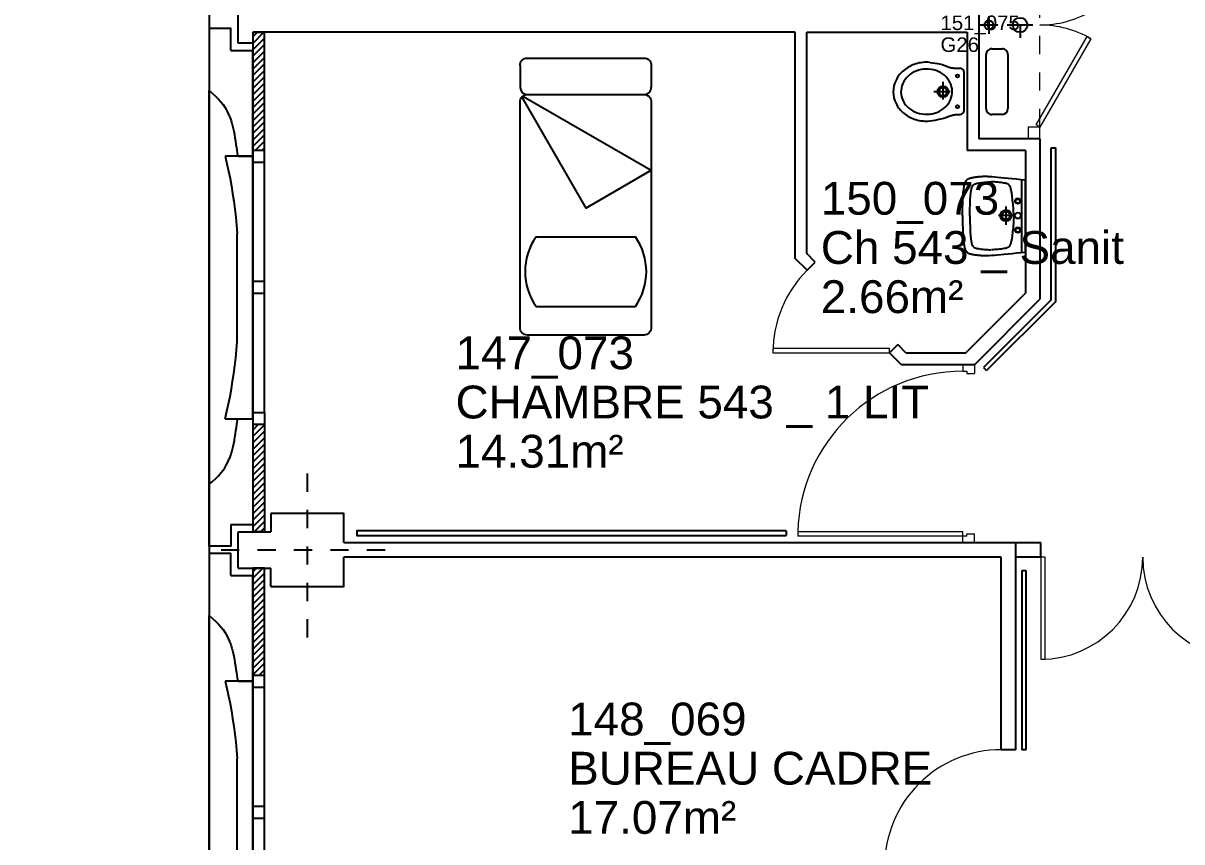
# Model space of a CAD drawing. Header units: metres. Extents: x -5 to 211, y -2 to 116.
# Drawn here: x 143.8 to 151.75, y 68.94 to 74.56 of the extents above; entities that cross this region are included whole.
import ezdxf

# ---------------------------------------------------------------- set-up
doc = ezdxf.new("R2010")
doc.units = ezdxf.units.M
doc.header["$MEASUREMENT"] = 0
doc.linetypes.add('CACHÉ', pattern=[0.25, 0.125, -0.125])
doc.linetypes.add('CONTINU', pattern=[0])
doc.layers.get('0').update_dxf_attribs({"linetype": 'CONTINUOUS'})
for name, color, linetype in [('001 axes', 1, 'CONTINUOUS'), ('004 isolation', 7, 'CONTINUOUS'), ('006 sanitaire', 5, 'CONTINUOUS'), ('009 main courante', 171, 'CONTINUOUS'), ('400 Lits', 150, 'CONTINUOUS'), ('A_CHASS', 4, 'CONTINUOUS'), ('A_Etiqu_Gaine', 8, 'CONTINUOUS'), ('A_Etiqu_Gaine_code', 8, 'CONTINUOUS'), ('A_Etiqu_Local', 8, 'CONTINUOUS'), ('A_MURS_ALÈG', 7, 'CONTINU'), ('A_MURS_CLOI', 7, 'CONTINUOUS'), ('A_MURS_STRU', 7, 'CONTINU'), ('CONTOUR', 54, 'CONTINUOUS')]:
    doc.layers.add(name, color=color, linetype=linetype)
doc.layers.add('A_PORT', color=8, linetype='CONTINUOUS', lineweight=0)
doc.styles.add('Attribut', font='arial.ttf')

# ---------------------------------------------------------------- blocks, each defined once
blk = doc.blocks.new('A_Etiqu_Local')
at = {"style": 'Attribut', "flags": 1}
for tag, p in [('CODE_HOPITAL', (-0.4463, 1.9645)), ('CODE_SITE', (-0.4463, 1.7395)), ('CODE_BATIMENT', (-0.4463, 1.5145)), ('CODE_SECTEUR', (-0.4463, 1.2895)), ('CODE_ETAGE', (-0.4463, 1.0645)), ('NOM_NORMALISE', (-0.4463, -0.843)), ('SECTEUR_ACTIVITE', (-0.4463, -1.068)), ('SOUS_SECTEUR_ACTIVITE', (-0.4463, -1.293)), ('VOLUME', (-0.4463, -1.518)), ('SERVICE', (-0.4463, -1.743)), ('CODE_UG', (-0.4463, -1.968)), ('CODE_UA', (-0.4463, -2.193)), ('CODE_POLE', (-0.4463, -2.418)), ('OCCUPANT_EXTERNE', (-0.4463, -2.643)), ('DISPONIBILITE', (-0.4463, -2.868)), ('ACCES_HANDICAPES', (-0.4463, -3.093)), ('NATURE_SOL', (-0.4463, -3.318)), ('RISQUE_LABORATOIRE', (-0.4463, -3.543)), ('AMIANTE', (-0.4463, -3.768))]:
    blk.add_attdef(tag, p, '', height=0.15, dxfattribs=at)
at = {"layer": 'A_Etiqu_Local', "style": 'Attribut'}
for tag, p in [('CODE_PIECE', (-0.4437, 0.5281)), ('NOM_USAGE', (-0.4437, 0.1906)), ('SURFACE', (-0.4437, -0.1469))]:
    blk.add_attdef(tag, p, '', height=0.225, dxfattribs=at)
blk = doc.blocks.new('A_Etiqu_Gaine')
at = {"style": 'Attribut', "flags": 1}
for tag, p in [('CODE_HOPITAL', (-0.4323, 0.8651)), ('CODE_SITE', (-0.4323, 0.7151)), ('CODE_BATIMENT', (-0.4323, 0.5651)), ('CODE_SECTEUR', (-0.4323, 0.4151)), ('CODE_ETAGE', (-0.4323, 0.2651)), ('NOM_NORMALISE', (-0.4323, -0.3349)), ('SECTEUR_ACTIVITE', (-0.4323, -0.4849)), ('SOUS_SECTEUR_ACTIVITE', (-0.4323, -0.6349)), ('SURFACE', (-0.4323, -0.7849)), ('CODE_UG', (-0.4323, -0.9349)), ('CODE_POLE', (-0.4323, -1.0849)), ('AMIANTE', (-0.4323, -1.2349))]:
    blk.add_attdef(tag, p, '', height=0.1, dxfattribs=at)
at = {"layer": 'A_Etiqu_Gaine', "style": 'Attribut'}
blk.add_attdef('NOM_USAGE', (-0.4323, -0.1849), '', height=0.1, dxfattribs=at)
at = {"layer": 'A_Etiqu_Gaine_code', "style": 'Attribut'}
blk.add_attdef('CODE_PIECE', (-0.4323, -0.0349), '', height=0.1, dxfattribs=at)

msp = doc.modelspace()

# ---------------------------------------------------------------- linework, layer by layer
at = {"layer": '001 axes', "color": 8, "linetype": 'CACHÉ'}
for p, q in [((145.7502, 70.3461), (145.7502, 71.5462)), ((145.1578, 70.9461), (146.3426, 70.9461))]:
    msp.add_line(p, q, dxfattribs=at)
at = {"layer": '004 isolation', "color": 8, "linetype": 'Continuous'}
for p, q in [((145.3753, 74.4965), (145.3752, 73.6065)), ((145.4069, 74.4965), (145.3753, 74.4648)), ((145.3753, 74.4206), (145.4511, 74.4965)), ((145.3753, 74.4965), (145.4553, 74.4965)), ((145.4552, 73.6065), (145.4552, 74.4965)), ((145.4553, 74.4564), (145.3753, 74.3764)), ((145.3753, 74.3322), (145.4553, 74.4122)), ((145.4553, 74.368), (145.3753, 74.288)), ((145.3753, 74.2439), (145.4553, 74.3239)), ((145.4553, 74.2797), (145.3753, 74.1997)), ((145.3753, 74.1555), (145.4553, 74.2355)), ((145.4553, 74.1912), (145.3753, 74.1112)), ((145.3753, 74.0671), (145.4553, 74.1471)), ((145.4553, 74.1029), (145.3753, 74.0229)), ((145.3753, 73.9787), (145.4553, 74.0587)), ((145.4553, 74.0145), (145.3753, 73.9345)), ((145.3753, 73.8903), (145.4553, 73.9703)), ((145.4553, 73.9261), (145.3753, 73.8461)), ((145.3753, 73.8019), (145.4553, 73.8819)), ((145.4553, 73.8377), (145.3753, 73.7577)), ((145.3753, 73.7135), (145.4553, 73.7935)), ((145.4553, 73.6865), (145.3753, 73.6865)), ((145.4553, 73.7493), (145.3925, 73.6865)), ((145.4366, 73.6865), (145.4553, 73.7051)), ((145.3752, 73.6065), (145.4552, 73.6065)), ((145.4552, 71.8865), (145.3752, 71.8865)), ((145.3752, 71.8865), (145.3752, 71.0713)), ((145.4552, 71.8865), (145.4552, 71.0713)), ((145.4128, 71.8065), (145.3752, 71.7689)), ((145.4552, 71.8065), (145.3752, 71.8065)), ((145.3752, 71.7247), (145.4552, 71.8047)), ((145.4552, 71.7605), (145.3752, 71.6805)), ((145.3752, 71.6363), (145.4552, 71.7163)), ((145.4552, 71.6721), (145.3752, 71.5921)), ((145.3752, 71.5479), (145.4552, 71.6279)), ((145.4552, 71.5837), (145.3752, 71.5037)), ((145.3752, 71.4595), (145.4552, 71.5395)), ((145.4552, 71.4953), (145.3752, 71.4153)), ((145.3752, 71.3711), (145.4552, 71.4511)), ((145.4552, 71.407), (145.3752, 71.327)), ((145.3752, 71.2828), (145.4552, 71.3628)), ((145.4552, 71.3186), (145.3752, 71.2386)), ((145.3752, 71.1944), (145.4552, 71.2744)), ((145.4552, 71.2302), (145.3752, 71.1502)), ((145.3752, 71.106), (145.4552, 71.186)), ((145.4552, 71.1418), (145.3848, 71.0713)), ((145.4552, 71.0713), (145.3752, 71.0713)), ((145.429, 71.0713), (145.4552, 71.0976)), ((145.4552, 70.8216), (145.3752, 70.8216)), ((145.3752, 70.8216), (145.3752, 70.0065)), ((145.4002, 70.8216), (145.3752, 70.7966)), ((145.3752, 70.7524), (145.4444, 70.8216)), ((145.4552, 70.0065), (145.4552, 70.8216)), ((145.4552, 70.7883), (145.3752, 70.7083)), ((145.3752, 70.6641), (145.4552, 70.7441)), ((145.4552, 70.6999), (145.3752, 70.6199)), ((145.3752, 70.5757), (145.4552, 70.6557)), ((145.4552, 70.6115), (145.3752, 70.5315)), ((145.3752, 70.4873), (145.4552, 70.5673)), ((145.4552, 70.5231), (145.3752, 70.4431)), ((145.3752, 70.3989), (145.4552, 70.4789)), ((145.4552, 70.4347), (145.3752, 70.3547)), ((145.3752, 70.3105), (145.4552, 70.3905)), ((145.4552, 70.3463), (145.3752, 70.2663)), ((145.3752, 70.2221), (145.4552, 70.3021)), ((145.4552, 70.2579), (145.3752, 70.1779)), ((145.3752, 70.1337), (145.4552, 70.2137)), ((145.4552, 70.1695), (145.3752, 70.0895)), ((145.4164, 70.0865), (145.4552, 70.1253)), ((145.4552, 70.0865), (145.3752, 70.0865)), ((145.3752, 70.0065), (145.4552, 70.0065))]:
    msp.add_line(p, q, dxfattribs=at)
at = {"layer": '006 sanitaire', "color": 8, "linetype": 'Continuous'}
for p, q in [((150.4253, 74.608), (150.4253, 74.485)), ((150.4868, 74.5465), (150.3638, 74.5465)), ((150.7269, 74.5465), (150.5512, 74.5465)), ((150.639, 74.5465), (150.639, 74.4587)), ((150.4057, 73.9731), (150.4057, 74.3431)), ((150.4457, 74.3831), (150.5157, 74.3831)), ((150.5557, 74.3431), (150.5557, 73.9731)), ((150.0196, 74.2894), (150.039, 74.2877)), ((150.039, 74.2877), (150.0562, 74.2856)), ((150.0562, 74.2856), (150.0713, 74.2831)), ((150.0713, 74.2831), (150.0847, 74.2805)), ((150.0847, 74.2805), (150.0963, 74.2776)), ((150.0963, 74.2776), (150.1064, 74.2747)), ((150.1064, 74.2747), (150.1152, 74.2718)), ((150.1152, 74.2718), (150.1228, 74.269)), ((150.1228, 74.269), (150.1294, 74.2663)), ((150.1294, 74.2663), (150.1352, 74.2639)), ((150.1352, 74.2639), (150.1378, 74.2628)), ((150.1378, 74.2628), (150.1402, 74.2618)), ((150.1402, 74.2618), (150.1426, 74.2608)), ((150.1426, 74.2608), (150.1448, 74.2599)), ((150.1448, 74.2599), (150.1469, 74.2591)), ((150.1469, 74.2591), (150.149, 74.2583)), ((150.149, 74.2583), (150.1511, 74.2576)), ((150.1511, 74.2576), (150.1531, 74.257)), ((150.1531, 74.257), (150.1552, 74.2564)), ((150.1552, 74.2564), (150.1572, 74.2558)), ((150.1572, 74.2558), (150.1594, 74.2553)), ((150.1594, 74.2553), (150.1616, 74.2548)), ((150.1616, 74.2548), (150.1638, 74.2543)), ((150.1638, 74.2543), (150.166, 74.2539)), ((150.166, 74.2539), (150.1683, 74.2535)), ((150.1683, 74.2535), (150.1706, 74.2531)), ((150.1706, 74.2531), (150.1729, 74.2528)), ((150.1729, 74.2528), (150.1751, 74.2525)), ((150.1751, 74.2525), (150.1774, 74.2522)), ((150.1774, 74.2522), (150.1797, 74.2519)), ((150.1797, 74.2519), (150.1841, 74.2515)), ((150.1841, 74.2515), (150.1884, 74.2511)), ((150.1884, 74.2511), (150.1927, 74.2509)), ((150.1927, 74.2509), (150.197, 74.2507)), ((150.197, 74.2507), (150.2012, 74.2505)), ((150.2012, 74.2505), (150.2055, 74.2504)), ((150.2055, 74.2504), (150.2099, 74.2504)), ((150.2099, 74.2504), (150.2144, 74.2503)), ((150.2144, 74.2503), (150.219, 74.2503)), ((150.219, 74.2503), (150.2237, 74.2503)), ((150.2237, 74.2503), (150.2269, 74.2502)), ((150.2557, 73.963), (150.2557, 74.2202)), ((150.1588, 74.0892), (150.0465, 74.0892)), ((150.1099, 74.1575), (150.1099, 74.0355)), ((150.1448, 73.9186), (150.1469, 73.9194)), ((150.1469, 73.9194), (150.149, 73.9202)), ((150.149, 73.9202), (150.1511, 73.9209)), ((150.1511, 73.9209), (150.1531, 73.9217)), ((150.1531, 73.9217), (150.1552, 73.9224)), ((150.1552, 73.9224), (150.1572, 73.9232)), ((150.1572, 73.9232), (150.1594, 73.9239)), ((150.1594, 73.9239), (150.1616, 73.9246)), ((150.1616, 73.9246), (150.1638, 73.9253)), ((150.1638, 73.9253), (150.166, 73.926)), ((150.166, 73.926), (150.1683, 73.9267)), ((150.1683, 73.9267), (150.1706, 73.9274)), ((150.1706, 73.9274), (150.1729, 73.928)), ((150.1729, 73.928), (150.1751, 73.9286)), ((150.1751, 73.9286), (150.1774, 73.9292)), ((150.1774, 73.9292), (150.1797, 73.9297)), ((150.1797, 73.9297), (150.1841, 73.9306)), ((150.1841, 73.9306), (150.1884, 73.9313)), ((150.1884, 73.9313), (150.1927, 73.9318)), ((150.1927, 73.9318), (150.197, 73.9322)), ((150.197, 73.9322), (150.2012, 73.9325)), ((150.2012, 73.9325), (150.2055, 73.9327)), ((150.2055, 73.9327), (150.2099, 73.9328)), ((150.2099, 73.9328), (150.2144, 73.9329)), ((150.2144, 73.9329), (150.219, 73.9329)), ((150.219, 73.9329), (150.2237, 73.9329)), ((150.2237, 73.9329), (150.2269, 73.933)), ((150.5157, 73.9331), (150.4457, 73.9331)), ((150.0196, 73.889), (150.039, 73.8919)), ((150.039, 73.8919), (150.0562, 73.8948)), ((150.0562, 73.8948), (150.0713, 73.8977)), ((150.0713, 73.8977), (150.0847, 73.9005)), ((150.0847, 73.9005), (150.0963, 73.9032)), ((150.0963, 73.9032), (150.1064, 73.9059)), ((150.1064, 73.9059), (150.1152, 73.9084)), ((150.1152, 73.9084), (150.1228, 73.9108)), ((150.1228, 73.9108), (150.1294, 73.913)), ((150.1294, 73.913), (150.1352, 73.915)), ((150.1352, 73.915), (150.1378, 73.916)), ((150.1378, 73.916), (150.1402, 73.9169)), ((150.1402, 73.9169), (150.1426, 73.9178)), ((150.1426, 73.9178), (150.1448, 73.9186)), ((150.2553, 73.4404), (150.2588, 73.4554)), ((150.2588, 73.4554), (150.2626, 73.467)), ((150.2626, 73.467), (150.2668, 73.4757)), ((150.2668, 73.4757), (150.2714, 73.4823)), ((150.2714, 73.4823), (150.2737, 73.485)), ((150.2737, 73.485), (150.2762, 73.4875)), ((150.2762, 73.4875), (150.2789, 73.4896)), ((150.2789, 73.4896), (150.2817, 73.4915)), ((150.2817, 73.4915), (150.2848, 73.4932)), ((150.2848, 73.4932), (150.2882, 73.4947)), ((150.2882, 73.4947), (150.2919, 73.496)), ((150.2919, 73.496), (150.2959, 73.4972)), ((150.2959, 73.4972), (150.3003, 73.4984)), ((150.3003, 73.4984), (150.3052, 73.4994)), ((150.3052, 73.4994), (150.3105, 73.5005)), ((150.3105, 73.5005), (150.3162, 73.5015)), ((150.3118, 73.441), (150.3152, 73.4464)), ((150.3152, 73.4464), (150.3169, 73.4486)), ((150.3162, 73.5015), (150.3223, 73.5024)), ((150.3169, 73.4486), (150.3186, 73.4505)), ((150.3186, 73.4505), (150.3205, 73.4522)), ((150.3205, 73.4522), (150.3225, 73.4537)), ((150.3223, 73.5024), (150.3285, 73.5033)), ((150.3225, 73.4537), (150.3246, 73.4549)), ((150.3246, 73.4549), (150.3269, 73.4561)), ((150.3269, 73.4561), (150.3293, 73.4571)), ((150.3285, 73.5033), (150.335, 73.5042)), ((150.3293, 73.4571), (150.332, 73.458)), ((150.332, 73.458), (150.335, 73.4588)), ((150.335, 73.5042), (150.3416, 73.505)), ((150.335, 73.4588), (150.3382, 73.4596)), ((150.3382, 73.4596), (150.3455, 73.4612)), ((150.3416, 73.505), (150.3481, 73.5058)), ((150.3455, 73.4612), (150.3539, 73.4627)), ((150.3481, 73.5058), (150.3546, 73.5065)), ((150.3539, 73.4627), (150.3632, 73.4642)), ((150.3546, 73.5065), (150.361, 73.5071)), ((150.361, 73.5071), (150.3672, 73.5076)), ((150.3632, 73.4642), (150.3732, 73.4657)), ((150.3672, 73.5076), (150.3731, 73.5081)), ((150.3731, 73.5081), (150.3788, 73.5085)), ((150.3732, 73.4657), (150.3838, 73.467)), ((150.3788, 73.5085), (150.3844, 73.5088)), ((150.3838, 73.467), (150.3949, 73.4681)), ((150.3844, 73.5088), (150.39, 73.509)), ((150.39, 73.509), (150.3957, 73.5091)), ((150.3949, 73.4681), (150.4063, 73.4691)), ((150.3957, 73.5091), (150.4015, 73.5091)), ((150.4015, 73.5091), (150.4076, 73.509)), ((150.4063, 73.4691), (150.4178, 73.47)), ((150.4076, 73.509), (150.4139, 73.5089)), ((150.4139, 73.5089), (150.4207, 73.5086)), ((150.4178, 73.47), (150.4293, 73.4706)), ((150.4207, 73.5086), (150.428, 73.5082)), ((150.428, 73.5082), (150.4444, 73.5072)), ((150.4293, 73.4706), (150.4407, 73.471)), ((150.452, 73.4706), (150.4406, 73.471)), ((150.4444, 73.5072), (150.463, 73.5057)), ((150.4635, 73.47), (150.452, 73.4706)), ((150.463, 73.5057), (150.4836, 73.5039)), ((150.475, 73.4691), (150.4635, 73.47)), ((150.4864, 73.4681), (150.475, 73.4691)), ((150.4836, 73.5039), (150.5063, 73.5018)), ((150.4975, 73.467), (150.4864, 73.4681)), ((150.5081, 73.4657), (150.4975, 73.467)), ((150.5063, 73.5018), (150.5307, 73.4994)), ((150.5181, 73.4642), (150.5081, 73.4657)), ((150.5274, 73.4627), (150.5181, 73.4642)), ((150.5358, 73.4612), (150.5274, 73.4627)), ((150.5307, 73.4994), (150.5569, 73.4968)), ((150.5431, 73.4596), (150.5358, 73.4612)), ((150.5463, 73.4588), (150.5431, 73.4596)), ((150.5493, 73.458), (150.5463, 73.4588)), ((150.552, 73.4571), (150.5493, 73.458)), ((150.5544, 73.4561), (150.552, 73.4571)), ((150.5567, 73.4549), (150.5544, 73.4561)), ((150.5588, 73.4537), (150.5567, 73.4549)), ((150.5569, 73.4968), (150.5845, 73.494)), ((150.5608, 73.4522), (150.5588, 73.4537)), ((150.5627, 73.4505), (150.5608, 73.4522)), ((150.5644, 73.4486), (150.5627, 73.4505)), ((150.5661, 73.4464), (150.5644, 73.4486)), ((150.5695, 73.441), (150.5661, 73.4464)), ((150.5845, 73.494), (150.6136, 73.4911)), ((150.6136, 73.4911), (150.6438, 73.4881)), ((150.6438, 73.4881), (150.6753, 73.485)), ((150.6504, 72.9897), (150.6504, 73.485)), ((150.6753, 72.9897), (150.6753, 73.485)), ((150.2456, 73.3303), (150.2473, 73.3668)), ((150.2473, 73.3668), (150.2496, 73.3968)), ((150.2496, 73.3968), (150.2522, 73.4211)), ((150.2522, 73.4211), (150.2553, 73.4404)), ((150.2969, 73.3485), (150.2987, 73.3741)), ((150.2987, 73.3741), (150.3007, 73.3948)), ((150.3007, 73.3948), (150.3031, 73.4113)), ((150.3031, 73.4113), (150.3058, 73.424)), ((150.3058, 73.424), (150.3087, 73.4337)), ((150.3087, 73.4337), (150.3118, 73.441)), ((150.5727, 73.4337), (150.5695, 73.441)), ((150.5758, 73.424), (150.5727, 73.4337)), ((150.5788, 73.4113), (150.5758, 73.424)), ((150.5818, 73.3948), (150.5788, 73.4113)), ((150.5847, 73.3741), (150.5818, 73.3948)), ((150.5876, 73.3485), (150.5847, 73.3741)), ((150.2435, 73.2354), (150.2443, 73.2868)), ((150.2443, 73.2868), (150.2456, 73.3303)), ((150.2948, 73.2801), (150.2956, 73.3174)), ((150.2956, 73.3174), (150.2969, 73.3485)), ((150.5417, 73.3025), (150.5417, 73.1761)), ((150.5905, 73.3174), (150.5876, 73.3485)), ((150.5934, 73.2801), (150.5905, 73.3174)), ((150.2435, 73.2393), (150.2443, 73.1879)), ((150.2944, 73.2362), (150.2948, 73.2801)), ((150.2944, 73.2395), (150.2948, 73.1956)), ((150.5928, 73.2393), (150.4907, 73.2393)), ((150.5964, 73.2362), (150.5934, 73.2801)), ((150.5964, 73.2395), (150.5934, 73.1956)), ((150.2443, 73.1879), (150.2456, 73.1443)), ((150.2456, 73.1443), (150.2473, 73.1079)), ((150.2948, 73.1956), (150.2956, 73.1583)), ((150.2956, 73.1583), (150.2969, 73.1272)), ((150.2969, 73.1272), (150.2987, 73.1016)), ((150.5876, 73.1272), (150.5847, 73.1016)), ((150.5905, 73.1583), (150.5876, 73.1272)), ((150.5934, 73.1956), (150.5905, 73.1583)), ((150.2473, 73.1079), (150.2496, 73.0779)), ((150.2496, 73.0779), (150.2522, 73.0536)), ((150.2522, 73.0536), (150.2553, 73.0343)), ((150.2987, 73.1016), (150.3007, 73.0809)), ((150.3007, 73.0809), (150.3031, 73.0645)), ((150.3031, 73.0645), (150.3058, 73.0517)), ((150.3058, 73.0517), (150.3087, 73.042)), ((150.5758, 73.0517), (150.5727, 73.042)), ((150.5788, 73.0645), (150.5758, 73.0517)), ((150.5818, 73.0809), (150.5788, 73.0645)), ((150.5847, 73.1016), (150.5818, 73.0809)), ((150.2553, 73.0343), (150.2588, 73.0192)), ((150.2588, 73.0192), (150.2626, 73.0077)), ((150.2626, 73.0077), (150.2668, 72.999)), ((150.2668, 72.999), (150.2714, 72.9924)), ((150.2714, 72.9924), (150.2737, 72.9896)), ((150.2737, 72.9896), (150.2762, 72.9872)), ((150.2762, 72.9872), (150.2789, 72.9851)), ((150.2789, 72.9851), (150.2817, 72.9832)), ((150.2817, 72.9832), (150.2848, 72.9815)), ((150.2848, 72.9815), (150.2882, 72.98)), ((150.2882, 72.98), (150.2919, 72.9787)), ((150.2919, 72.9787), (150.2959, 72.9774)), ((150.2959, 72.9774), (150.3003, 72.9763)), ((150.3003, 72.9763), (150.3052, 72.9752)), ((150.3052, 72.9752), (150.3105, 72.9742)), ((150.3087, 73.042), (150.3118, 73.0347)), ((150.3105, 72.9742), (150.3162, 72.9732)), ((150.3118, 73.0347), (150.3152, 73.0293)), ((150.3152, 73.0293), (150.3169, 73.0271)), ((150.3162, 72.9732), (150.3223, 72.9723)), ((150.3169, 73.0271), (150.3186, 73.0252)), ((150.3186, 73.0252), (150.3205, 73.0235)), ((150.3205, 73.0235), (150.3225, 73.0221)), ((150.3223, 72.9723), (150.3285, 72.9713)), ((150.3225, 73.0221), (150.3246, 73.0208)), ((150.3246, 73.0208), (150.3269, 73.0197)), ((150.3269, 73.0197), (150.3293, 73.0187)), ((150.3285, 72.9713), (150.335, 72.9705)), ((150.3293, 73.0187), (150.332, 73.0178)), ((150.332, 73.0178), (150.335, 73.0169)), ((150.335, 73.0169), (150.3382, 73.0161)), ((150.335, 72.9705), (150.3416, 72.9697)), ((150.3382, 73.0161), (150.3455, 73.0145)), ((150.3416, 72.9697), (150.3481, 72.9689)), ((150.3455, 73.0145), (150.3539, 73.013)), ((150.3481, 72.9689), (150.3546, 72.9682)), ((150.3539, 73.013), (150.3631, 73.0115)), ((150.3546, 72.9682), (150.361, 72.9676)), ((150.361, 72.9676), (150.3672, 72.967)), ((150.3631, 73.0115), (150.3731, 73.0101)), ((150.3672, 72.967), (150.3731, 72.9666)), ((150.3731, 73.0101), (150.3835, 73.0088)), ((150.3731, 72.9666), (150.3788, 72.9662)), ((150.3788, 72.9662), (150.3844, 72.9659)), ((150.3835, 73.0088), (150.3944, 73.0076)), ((150.3844, 72.9659), (150.39, 72.9657)), ((150.39, 72.9657), (150.3957, 72.9656)), ((150.3944, 73.0076), (150.4055, 73.0066)), ((150.3957, 72.9656), (150.4015, 72.9655)), ((150.4015, 72.9655), (150.4076, 72.9656)), ((150.4055, 73.0066), (150.4167, 73.0058)), ((150.4076, 72.9656), (150.4139, 72.9658)), ((150.4139, 72.9658), (150.4207, 72.9661)), ((150.4167, 73.0058), (150.4277, 73.0052)), ((150.4207, 72.9661), (150.428, 72.9664)), ((150.4277, 73.0052), (150.4385, 73.0048)), ((150.428, 72.9664), (150.4444, 72.9675)), ((150.4536, 73.0052), (150.4428, 73.0048)), ((150.4444, 72.9675), (150.463, 72.969)), ((150.4646, 73.0058), (150.4536, 73.0052)), ((150.463, 72.969), (150.4836, 72.9708)), ((150.4758, 73.0066), (150.4646, 73.0058)), ((150.4869, 73.0076), (150.4758, 73.0066)), ((150.4836, 72.9708), (150.5063, 72.9729)), ((150.4978, 73.0088), (150.4869, 73.0076)), ((150.5083, 73.0101), (150.4978, 73.0088)), ((150.5063, 72.9729), (150.5307, 72.9752)), ((150.5182, 73.0115), (150.5083, 73.0101)), ((150.5274, 73.013), (150.5182, 73.0115)), ((150.5358, 73.0145), (150.5274, 73.013)), ((150.5307, 72.9752), (150.5569, 72.9778)), ((150.5431, 73.0161), (150.5358, 73.0145)), ((150.5463, 73.0169), (150.5431, 73.0161)), ((150.5493, 73.0178), (150.5463, 73.0169)), ((150.552, 73.0187), (150.5493, 73.0178)), ((150.5544, 73.0197), (150.552, 73.0187)), ((150.5567, 73.0208), (150.5544, 73.0197)), ((150.5588, 73.0221), (150.5567, 73.0208)), ((150.5569, 72.9778), (150.5845, 72.9806)), ((150.5608, 73.0235), (150.5588, 73.0221)), ((150.5627, 73.0252), (150.5608, 73.0235)), ((150.5644, 73.0271), (150.5627, 73.0252)), ((150.5661, 73.0293), (150.5644, 73.0271)), ((150.5695, 73.0347), (150.5661, 73.0293)), ((150.5727, 73.042), (150.5695, 73.0347)), ((150.5845, 72.9806), (150.6136, 72.9835)), ((150.6136, 72.9835), (150.6438, 72.9866)), ((150.6438, 72.9866), (150.6753, 72.9897))]:
    msp.add_line(p, q, dxfattribs=at)
for centre, radius in [((150.4253, 74.5465), 0.03), ((150.639, 74.5465), 0.05), ((150.2096, 74.1966), 0.0105), ((150.1099, 74.0892), 0.0383), ((150.1099, 74.0892), 0.0276), ((150.2096, 73.9866), 0.0105), ((150.6232, 73.3388), 0.0189), ((150.6232, 73.3388), 0.0144), ((150.5417, 73.2393), 0.0387), ((150.5417, 73.2393), 0.0274), ((150.6232, 73.2393), 0.0204), ((150.6232, 73.1398), 0.0189), ((150.6232, 73.1398), 0.0144)]:
    msp.add_circle(centre, radius, dxfattribs=at)
for centre, radius, start, end in [((150.4457, 74.3431), 0.04, 89.99996, 180.00004), ((150.5157, 74.3431), 0.04, 359.99924, 89.99933), ((149.9757, 74.0747), 0.2098, 128.97843, 153.48104), ((149.9915, 74.0552), 0.2348, 106.69969, 128.97872), ((149.9987, 74.0311), 0.26, 85.53663, 106.69932), ((149.9985, 74.0459), 0.1986, 71.09023, 111.2684), ((150.2257, 74.2202), 0.03, 359.99998, 87.81648), ((149.9487, 74.0881), 0.1796, 153.48107, 179.99958), ((149.9781, 74.0801), 0.1581, 132.63921, 156.06143), ((149.9904, 74.0669), 0.1761, 111.2818, 132.63944), ((150.0058, 74.0672), 0.1761, 49.7317, 71.08934), ((150.0175, 74.0809), 0.1581, 26.30915, 49.73137), ((149.9478, 74.0881), 0.1787, 179.99999, 206.62297), ((149.9595, 74.0884), 0.1377, 156.06169, 206.3221), ((150.0358, 74.09), 0.1377, 336.06169, 26.28815), ((149.973, 74.1008), 0.2069, 206.62255, 231.33721), ((149.9778, 74.0974), 0.1581, 206.31041, 229.73262), ((150.0171, 74.0982), 0.1581, 312.63973, 336.06195), ((149.9887, 74.1204), 0.232, 231.33807, 253.78009), ((149.9894, 74.1112), 0.1761, 229.7317, 251.08934), ((149.9967, 74.1325), 0.1986, 251.08941, 291.29174), ((150.0049, 74.1115), 0.1761, 291.2818, 312.63944), ((150.2257, 73.963), 0.03, 272.18353, 359.99998), ((150.4457, 73.9731), 0.04, 179.99924, 269.99933), ((150.5157, 73.9731), 0.04, 270.00006, 359.99994), ((149.9964, 74.1469), 0.2596, 253.77924, 274.98033)]:
    msp.add_arc(centre, radius, start, end, dxfattribs=at)
at = {"layer": '009 main courante', "color": 8, "linetype": 'Continuous'}
for p, q in [((150.8531, 73.7036), (150.8831, 73.7036)), ((150.8531, 72.6626), (150.8531, 73.7036)), ((150.8831, 72.6502), (150.8831, 73.7036)), ((150.8531, 72.6626), (150.3884, 72.198)), ((150.8831, 72.6502), (150.4096, 72.1768)), ((150.3884, 72.198), (150.4096, 72.1768)), ((149.0353, 71.0764), (149.0353, 71.0464)), ((150.6502, 70.8065), (150.6802, 70.8065)), ((150.6802, 69.5766), (150.6502, 69.5766))]:
    msp.add_line(p, q, dxfattribs=at)
for points in [[(149.0353, 71.0764), (146.0902, 71.0764), (146.0902, 71.0464), (149.0353, 71.0464)], [(150.6502, 70.8065), (150.6502, 69.5766)], [(150.6802, 69.5766), (150.6802, 70.8065)]]:
    msp.add_lwpolyline(points, dxfattribs=at)
at = {"layer": '400 Lits', "color": 8, "linetype": 'Continuous'}
for p, q in [((147.2091, 74.2699), (147.2091, 74.1199)), ((148.1091, 74.2699), (148.1091, 74.1199)), ((147.22, 74.051), (147.6591, 73.2905)), ((147.228, 74.059), (148.1091, 73.5503)), ((147.2591, 74.0699), (148.0591, 74.0699)), ((147.6591, 73.2905), (148.1091, 73.5503)), ((147.3183, 73.0937), (147.9999, 73.0937)), ((147.3183, 72.6166), (147.9999, 72.6166))]:
    msp.add_line(p, q, dxfattribs=at)
for points in [[(147.2091, 74.2699, -0.414214), (147.2591, 74.3199), (148.0591, 74.3199, -0.414214), (148.1091, 74.2699)], [(147.2091, 74.1199, 0.414213), (147.2591, 74.0699), (148.0591, 74.0699, 0.414214), (148.1091, 74.1199)], [(147.2091, 74.0199, -0.414214), (147.2591, 74.0699), (148.0591, 74.0699, -0.414214), (148.1091, 74.0199)], [(148.1091, 74.0202), (148.1091, 72.4699, -0.414213), (148.0591, 72.4199), (147.2591, 72.4199, -0.414214), (147.2091, 72.4699), (147.2091, 74.0202)]]:
    msp.add_lwpolyline(points, format="xyb", dxfattribs=at)
for start, end in [(145.00777, 214.99254), (325.00791, 34.99193)]:
    msp.add_arc((147.6591, 72.8552), 0.416, start, end, dxfattribs=at)
at = {"layer": 'A_CHASS', "color": 8, "linetype": 'Continuous'}
for p, q in [((145.3752, 73.6065), (145.3752, 71.8865)), ((145.4552, 71.8865), (145.4552, 73.6065)), ((145.3752, 70.0065), (145.3752, 68.2865)), ((145.4552, 68.2865), (145.4552, 70.0065))]:
    msp.add_line(p, q, dxfattribs=at)
for points in [[(145.4552, 72.7865), (145.3752, 72.7865)], [(145.3752, 72.7065), (145.4552, 72.7065)], [(145.4552, 69.1865), (145.3752, 69.1865)], [(145.3752, 69.1065), (145.4552, 69.1065)]]:
    msp.add_lwpolyline(points, dxfattribs=at)
at = {"layer": 'A_MURS_ALÈG', "color": 8, "ltscale": 200}
for p, q in [((145.0752, 71.3965), (145.0752, 74.0965)), ((145.2686, 72.3771), (145.2686, 73.1159)), ((145.0752, 67.7965), (145.0752, 70.4965)), ((145.2686, 68.7771), (145.2686, 69.5159))]:
    msp.add_line(p, q, dxfattribs=at)
for points in [[(145.1852, 73.6465), (145.1977, 73.5953), (145.209, 73.5443), (145.2194, 73.4932), (145.2287, 73.4419), (145.2372, 73.39), (145.2449, 73.3374), (145.2518, 73.2839), (145.258, 73.2293), (145.2636, 73.1734), (145.2686, 73.1159)], [(145.1852, 71.8465), (145.3752, 71.8465), (145.3752, 73.6465), (145.1852, 73.6465)], [(145.1852, 71.8465), (145.1977, 71.8976), (145.209, 71.9487), (145.2194, 71.9998), (145.2287, 72.0511), (145.2372, 72.103), (145.2449, 72.1556), (145.2518, 72.209), (145.258, 72.2637), (145.2636, 72.3196), (145.2686, 72.3771)], [(145.1852, 70.0465), (145.1977, 69.9953), (145.209, 69.9443), (145.2194, 69.8932), (145.2287, 69.8419), (145.2372, 69.79), (145.2449, 69.7374), (145.2518, 69.6839), (145.258, 69.6293), (145.2636, 69.5734), (145.2686, 69.5159)], [(145.1852, 68.2465), (145.3752, 68.2465), (145.3752, 70.0465), (145.1852, 70.0465)]]:
    msp.add_lwpolyline(points, dxfattribs=at)
at = {"layer": 'A_MURS_CLOI', "color": 8, "linetype": 'Continuous'}
for p, q in [((150.3557, 75.3264), (150.3557, 73.7664)), ((149.0953, 74.4965), (145.3753, 74.4965)), ((149.0953, 72.9463), (149.0953, 74.4965)), ((149.1753, 72.9794), (149.1753, 74.4965)), ((149.1753, 74.4964), (150.2757, 74.4964)), ((150.2757, 74.4964), (150.2757, 73.6864)), ((150.7753, 73.7664), (150.3557, 73.7664)), ((150.7753, 73.7664), (150.7753, 72.6662)), ((150.6753, 73.6864), (150.2757, 73.6864)), ((150.6753, 73.6864), (150.6753, 72.7076)), ((149.234, 72.9207), (149.1753, 72.9794)), ((149.1774, 72.8641), (149.0953, 72.9463)), ((149.1774, 72.8641), (149.234, 72.9207)), ((150.2638, 72.2962), (150.6753, 72.7076)), ((150.3253, 72.2162), (150.7753, 72.6662)), ((149.7431, 72.2984), (149.7997, 72.355)), ((149.8584, 72.2963), (149.7997, 72.355)), ((149.8253, 72.2163), (149.7431, 72.2984)), ((150.2638, 72.2963), (149.8584, 72.2963)), ((150.3253, 72.2163), (149.8253, 72.2163)), ((146.0002, 70.9965), (150.7802, 70.9965)), ((150.6102, 69.5766), (150.6102, 70.9965)), ((150.5102, 70.8965), (146.0002, 70.8965)), ((150.5102, 69.5766), (150.5102, 70.8965)), ((150.7802, 70.8965), (150.6102, 70.8965)), ((150.6102, 69.5766), (150.5102, 69.5766))]:
    msp.add_line(p, q, dxfattribs=at)
msp.add_lwpolyline([(150.7802, 70.8965), (150.7802, 70.9965)], dxfattribs=at)
at = {"layer": 'A_MURS_STRU', "color": 8, "linetype": 'Continuous'}
for p, q in [((145.2752, 74.4217), (145.2752, 74.6713)), ((145.3752, 74.4967), (145.3752, 74.4217)), ((145.3752, 74.4217), (145.2752, 74.4217)), ((145.2252, 74.3716), (145.3752, 74.3716)), ((145.3752, 73.6465), (145.3752, 74.3716)), ((145.2752, 73.6465), (145.3752, 73.6465)), ((145.2752, 71.8465), (145.3752, 71.8465)), ((145.3752, 71.8465), (145.3752, 71.1214)), ((145.5002, 71.1962), (145.5002, 71.0713)), ((145.2252, 71.1214), (145.3752, 71.1214)), ((145.2752, 70.8216), (145.2752, 71.0713)), ((145.2752, 71.0713), (145.5002, 71.0713)), ((145.2752, 70.8216), (145.5002, 70.8216)), ((145.5002, 70.6962), (145.5002, 70.8216)), ((145.2252, 70.7716), (145.3752, 70.7716)), ((145.3752, 70.0465), (145.3752, 70.7716)), ((145.2752, 70.0465), (145.3752, 70.0465))]:
    msp.add_line(p, q, dxfattribs=at)
for points in [[(145.2252, 74.3716), (145.2252, 74.5215), (145.0752, 74.5215), (145.0752, 74.0965)], [(145.0752, 74.0965), (145.1001, 74.0761), (145.1218, 74.0564), (145.1407, 74.0372), (145.1571, 74.0185), (145.1711, 74.0004), (145.1831, 73.9829), (145.1933, 73.9659), (145.2021, 73.9495), (145.2096, 73.9335), (145.2162, 73.9181), (145.2162, 73.9181), (145.2192, 73.9106), (145.2221, 73.9032), (145.2248, 73.8957), (145.2274, 73.8882), (145.2298, 73.8806), (145.2322, 73.8727), (145.2345, 73.8645), (145.2367, 73.8561), (145.2388, 73.8472), (145.2409, 73.8378), (145.2409, 73.8378), (145.2451, 73.8175), (145.249, 73.7957), (145.2528, 73.7731), (145.2564, 73.7502), (145.2598, 73.7279), (145.2629, 73.7066), (145.2657, 73.6872), (145.2683, 73.6703), (145.2705, 73.6564), (145.2724, 73.6464)], [(145.0752, 71.3965), (145.1001, 71.4168), (145.1218, 71.4366), (145.1407, 71.4558), (145.1571, 71.4745), (145.1711, 71.4925), (145.1831, 71.5101), (145.1933, 71.5271), (145.2021, 71.5435), (145.2096, 71.5594), (145.2162, 71.5748), (145.2162, 71.5748), (145.2192, 71.5823), (145.2221, 71.5898), (145.2248, 71.5972), (145.2274, 71.6048), (145.2298, 71.6124), (145.2322, 71.6203), (145.2345, 71.6284), (145.2367, 71.6369), (145.2388, 71.6458), (145.2409, 71.6552), (145.2409, 71.6552), (145.2451, 71.6755), (145.249, 71.6973), (145.2528, 71.7199), (145.2564, 71.7428), (145.2598, 71.7651), (145.2629, 71.7863), (145.2657, 71.8058), (145.2683, 71.8227), (145.2705, 71.8366), (145.2724, 71.8466)], [(145.2252, 71.1214), (145.2252, 70.9715), (145.0752, 70.9715), (145.0752, 71.3965)], [(146.0002, 70.9965), (146.0002, 71.1962), (145.5002, 71.1962)], [(145.2252, 70.7716), (145.2252, 70.9215), (145.0752, 70.9215), (145.0752, 70.4965)], [(145.5002, 70.6962), (146.0002, 70.6962), (146.0002, 70.8961)], [(145.0752, 70.4965), (145.1001, 70.4761), (145.1218, 70.4564), (145.1407, 70.4372), (145.1571, 70.4185), (145.1711, 70.4004), (145.1831, 70.3829), (145.1933, 70.3659), (145.2021, 70.3495), (145.2096, 70.3335), (145.2162, 70.3181), (145.2162, 70.3181), (145.2192, 70.3106), (145.2221, 70.3032), (145.2248, 70.2957), (145.2274, 70.2882), (145.2298, 70.2806), (145.2322, 70.2727), (145.2345, 70.2645), (145.2367, 70.256), (145.2388, 70.2471), (145.2409, 70.2378), (145.2409, 70.2378), (145.2451, 70.2175), (145.249, 70.1957), (145.2528, 70.1731), (145.2564, 70.1502), (145.2598, 70.1279), (145.2629, 70.1066), (145.2657, 70.0872), (145.2683, 70.0703), (145.2705, 70.0564), (145.2724, 70.0464)]]:
    msp.add_lwpolyline(points, dxfattribs=at)
at = {"layer": 'A_PORT', "color": 8, "linetype": 'CACHÉ'}
msp.add_line((150.7753, 73.8464), (150.7753, 75.2464), dxfattribs=at)
at = {"layer": 'A_PORT', "color": 8, "linetype": 'Continuous'}
for p, q in [((150.7493, 73.8614), (151.0993, 74.4677)), ((151.1253, 74.4527), (150.7753, 73.8464)), ((151.0993, 74.4677), (151.1253, 74.4527)), ((150.7753, 73.8464), (150.6953, 73.8464)), ((150.6953, 73.8464), (150.6953, 73.7664)), ((150.7753, 73.8464), (150.7493, 73.8614)), ((150.7753, 73.7664), (150.7753, 73.8464)), ((150.6953, 73.7664), (150.7753, 73.7664)), ((149.7431, 72.3284), (148.9431, 72.3284)), ((148.9431, 72.3284), (148.9431, 72.2984)), ((148.9431, 72.2984), (149.7431, 72.2984)), ((149.7431, 72.2984), (149.7431, 72.3284)), ((150.3253, 72.2163), (150.2453, 72.2163)), ((150.2453, 72.2163), (150.2453, 72.1724)), ((150.2453, 72.1724), (150.273, 72.1724)), ((150.273, 72.1724), (150.273, 72.1564)), ((150.3253, 72.2163), (150.3253, 72.1564)), ((150.273, 72.1564), (150.3253, 72.1564)), ((150.2453, 71.0704), (149.1137, 71.0704)), ((149.1137, 71.0704), (149.1137, 71.0404)), ((150.2453, 70.9965), (150.2453, 71.0704)), ((150.273, 71.0404), (149.1137, 71.0404)), ((150.3253, 70.9965), (150.2453, 70.9965)), ((150.273, 71.0564), (150.3253, 71.0564)), ((150.273, 71.0404), (150.273, 71.0564)), ((150.3253, 70.9965), (150.3253, 71.0564)), ((150.7802, 70.8965), (150.7802, 70.1965)), ((150.8102, 70.8965), (150.7802, 70.8965)), ((150.8102, 70.1965), (150.8102, 70.8965)), ((150.7802, 70.1965), (150.8102, 70.1965))]:
    msp.add_line(p, q, dxfattribs=at)
for centre, radius, start, end in [((150.7753, 75.2464), 0.7, 270, 300), ((150.7753, 73.8464), 0.7, 59.99999, 90), ((149.7431, 72.2984), 0.8, 134.99999, 179.99999), ((150.2453, 71.0404), 1.132, 90, 178.48138), ((150.7802, 70.8965), 0.7, 270, 0), ((152.1802, 70.8965), 0.7, 180.00001, 270), ((150.5102, 68.7766), 0.8, 90, 180.00001)]:
    msp.add_arc(centre, radius, start, end, dxfattribs=at)
at = {"layer": 'CONTOUR', "color": 8}
msp.add_lwpolyline([(143.8002, 92.6462), (143.8002, 78.0461), (145.0752, 78.0461), (145.0752, 56.4465), (151.3502, 56.4461), (151.3502, 56.7336), (158.3502, 56.7336), (158.3504, 45.4461), (165.5504, 45.4461), (165.5504, 46.1711), (167.2002, 46.1711), (167.2005, 45.2711), (185.4002, 45.2711), (185.4002, 49.721), (187.2502, 49.721)], dxfattribs=at)

# ---------------------------------------------------------------- block references
at = {"layer": 'A_Etiqu_Gaine', "color": 8}
ref = msp.add_blockref('A_Etiqu_Gaine', (150.5255, 74.5464), dxfattribs=at)
ref.add_attrib('CODE_PIECE', '151_075', (150.0931, 74.5116), dxfattribs={"layer": 'A_Etiqu_Gaine_code', "height": 0.1, "style": 'Attribut'})
ref.add_attrib('NOM_USAGE', 'G26', (150.0931, 74.3616), dxfattribs={"height": 0.1, "style": 'Attribut'})
at = {"layer": 'A_Etiqu_Local', "color": 8}
ref = msp.add_blockref('A_Etiqu_Local', (149.7156, 72.7177), dxfattribs=at)
ref.add_attrib('CODE_PIECE', '150_073', (149.272, 73.2458), dxfattribs={"height": 0.225, "style": 'Attribut'})
ref.add_attrib('NOM_USAGE', 'Ch 543 _ Sanit', (149.272, 72.9083), dxfattribs={"height": 0.225, "style": 'Attribut'})
ref.add_attrib('SURFACE', '2.66m²', (149.272, 72.5708), dxfattribs={"height": 0.225, "style": 'Attribut'})
ref = msp.add_blockref('A_Etiqu_Local', (147.2101, 71.6578), dxfattribs=at)
ref.add_attrib('CODE_PIECE', '147_073', (146.7664, 72.1859), dxfattribs={"height": 0.225, "style": 'Attribut'})
ref.add_attrib('NOM_USAGE', 'CHAMBRE 543 _ 1 LIT', (146.7664, 71.8484), dxfattribs={"height": 0.225, "style": 'Attribut'})
ref.add_attrib('SURFACE', '14.31m²', (146.7664, 71.5109), dxfattribs={"height": 0.225, "style": 'Attribut'})
ref = msp.add_blockref('A_Etiqu_Local', (147.9827, 69.1465), dxfattribs=at)
ref.add_attrib('CODE_PIECE', '148_069', (147.539, 69.6746), dxfattribs={"height": 0.225, "style": 'Attribut'})
ref.add_attrib('NOM_USAGE', 'BUREAU CADRE', (147.539, 69.3371), dxfattribs={"height": 0.225, "style": 'Attribut'})
ref.add_attrib('SURFACE', '17.07m²', (147.539, 68.9996), dxfattribs={"height": 0.225, "style": 'Attribut'})

doc.saveas('drawing.dxf')
